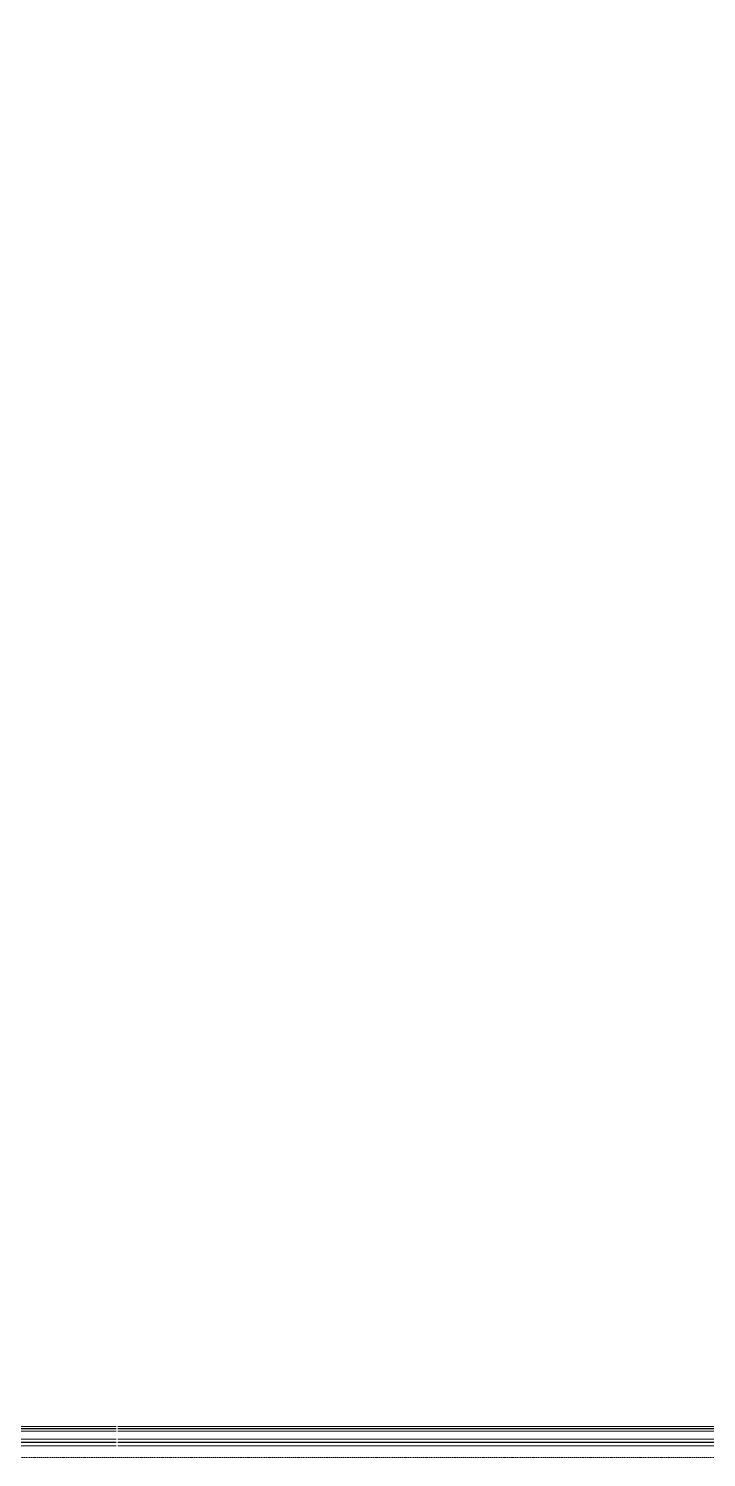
# Model space of a CAD drawing. Extents: x -1457 to 23780, y -2071 to 4205.
# Drawn here: x 15258 to 15391, y 320 to 600.3 of the extents above; entities that cross this region are included whole.
import ezdxf

# ---------------------------------------------------------------- set-up
doc = ezdxf.new("R2010")
doc.units = 0
doc.header["$MEASUREMENT"] = 0
doc.linetypes.add('HIDDEN', pattern=[0.375, 0.25, -0.125])
doc.layers.add('15', color=9, linetype='Continuous', lineweight=9)
doc.layers.add('M-TEFRIS2-015', color=129, linetype='Continuous', lineweight=9)

# ---------------------------------------------------------------- blocks, each defined once
blk = doc.blocks.new('*U224')
at = {"layer": '15'}
for p, q in [((1.47, -18.95), (62.7, -18.95)), ((1.47, -19.35), (62.7, -19.35)), ((1.47, -19.42), (62.7, -19.42)), ((1.47, -19.82), (62.7, -19.82)), ((1.47, -21.42), (62.7, -21.42)), ((1.47, -22.02), (62.7, -22.02)), ((1.47, -22.1), (62.7, -22.1)), ((1.47, -22.7), (62.7, -22.7))]:
    blk.add_line(p, q, dxfattribs=at)
blk = doc.blocks.new('*U225')
at = {"layer": '15'}
for p, q in [((-1.47, -18.95), (-170.3, -18.95)), ((-1.47, -19.35), (-170.3, -19.35)), ((-1.47, -19.42), (-170.3, -19.42)), ((-1.47, -19.82), (-170.3, -19.82)), ((-1.47, -21.42), (-170.3, -21.42)), ((-1.47, -22.02), (-170.3, -22.02)), ((-1.47, -22.1), (-170.3, -22.1)), ((-1.47, -22.7), (-170.3, -22.7))]:
    blk.add_line(p, q, dxfattribs=at)

msp = doc.modelspace()

# ---------------------------------------------------------------- linework, layer by layer
at = {"layer": 'M-TEFRIS2-015', "linetype": 'HIDDEN', "lineweight": 0}
msp.add_lwpolyline([(13047.5, 1124.03), (13047.5, 320), (15478.82, 320)], dxfattribs=at)

# ---------------------------------------------------------------- block references
for name, p in [('*U224', (15212.5, 345)), ('*U225', (15445.83, 345))]:
    msp.add_blockref(name, p, dxfattribs=at)

doc.saveas('drawing.dxf')
